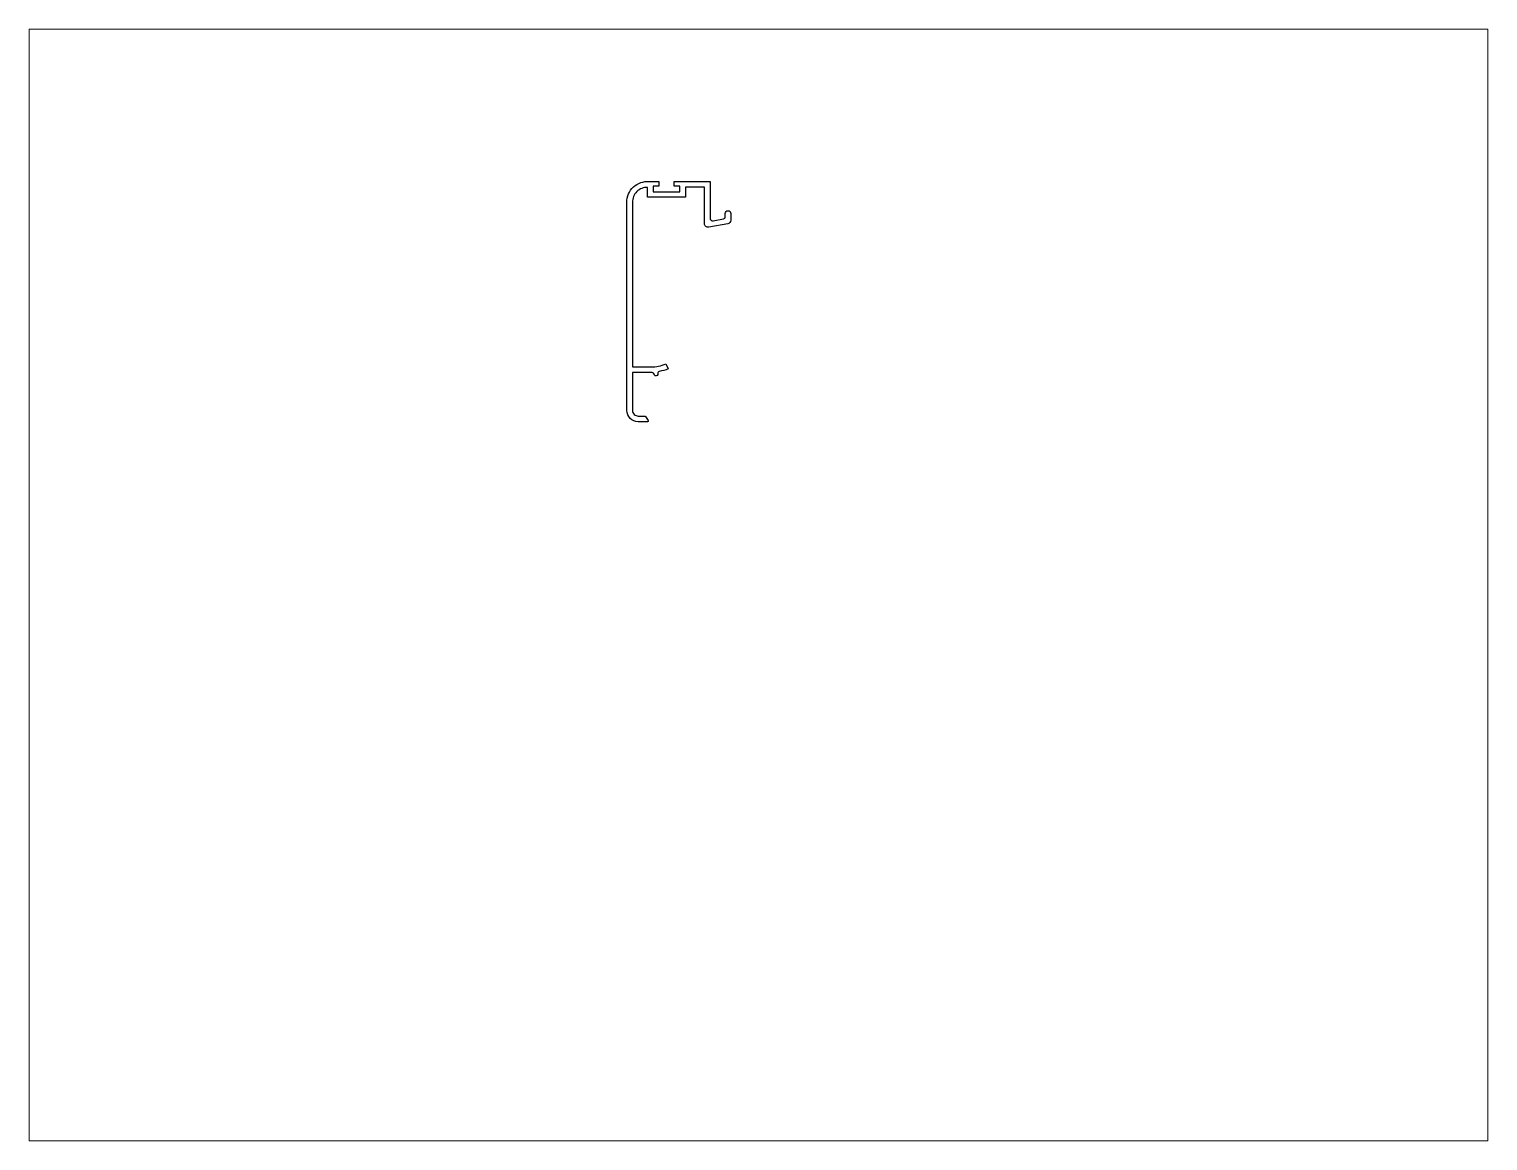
# Paper-space layout 'Layout1' of a CAD drawing. Extents: x 27 to 240, y 20 to 183.
# The model-space entities are those that its viewports show. They can reach past a viewport. Long polylines and large blocks are cut down to what shows.
import ezdxf

# ---------------------------------------------------------------- set-up
doc = ezdxf.new("R2010")
doc.units = 0
doc.header["$LTSCALE"] = 15
doc.layers.get('0').update_dxf_attribs({"linetype": 'CONTINUOUS'})

msp = doc.modelspace()

# ---------------------------------------------------------------- linework, layer by layer
at = {"color": 0, "linetype": 'CONTINUOUS', "ltscale": 0.05}
msp.add_lwpolyline([(177.7, 227.29, 0.466308), (178.52, 226.61), (181.29, 227.09, 0.36397), (181.7, 227.59), (181.7, 228.51, -1), (183.2, 228.51), (183.2, 226.75, -0.36397), (182.37, 225.76), (177.37, 224.88, -0.466308), (176.2, 225.86), (176.2, 235.47), (171.19, 235.47), (171.19, 232.87), (161.19, 232.87), (161.19, 235.43, 0.428618), (157.2, 231.47), (157.2, 187.97), (162.05, 187.97, 0.118394), (166.02, 188.8), (166.66, 187.44, -0.043039), (164.28, 186.75, 0.404762), (163.88, 186.18, -1.019181), (162.89, 186.03, 0.377349), (162.4, 186.47), (157.2, 186.47), (157.2, 176.47, 0.414214), (158.7, 174.97), (160.44, 174.97, -0.248332), (160.6, 174.88), (161.35, 173.78, -0.602138), (161.19, 173.47), (158.7, 173.47, -0.414214), (155.7, 176.47), (155.7, 231.47, -0.44237), (161.6, 236.97), (164.19, 236.97), (164.19, 235.77), (162.69, 235.77), (162.69, 234.27), (169.69, 234.27), (169.69, 235.77), (168.19, 235.77), (168.19, 236.97), (177.7, 236.97)], format="xyb", close=True, dxfattribs=at)

psp = doc.layouts.get("Layout1")

# ---------------------------------------------------------------- viewports
at = {"layer": '0', "color": 0, "linetype": 'BYBLOCK', "ltscale": 0.05}
psp.add_viewport(center=(133.35, 101.6), size=(213.36, 162.56), view_center_point=(190.51, 130.3), view_height=293.8955, dxfattribs=at)

doc.saveas('drawing.dxf')
